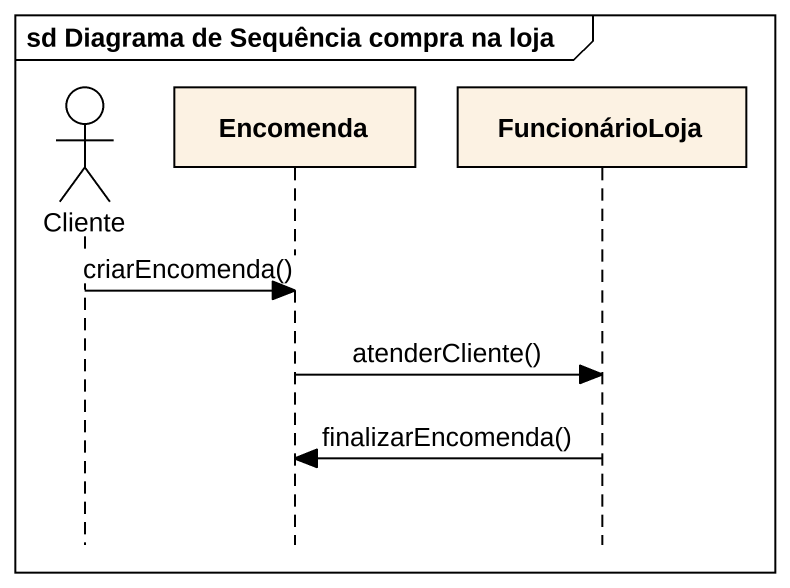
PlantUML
@startuml
mainframe sd Diagrama de Sequência compra na loja
hide footbox
actor Cliente
participant Encomenda
participant FuncionárioLoja

Cliente -> Encomenda : criarEncomenda()
Encomenda -> FuncionárioLoja : atenderCliente()
FuncionárioLoja -> Encomenda : finalizarEncomenda()
@enduml
